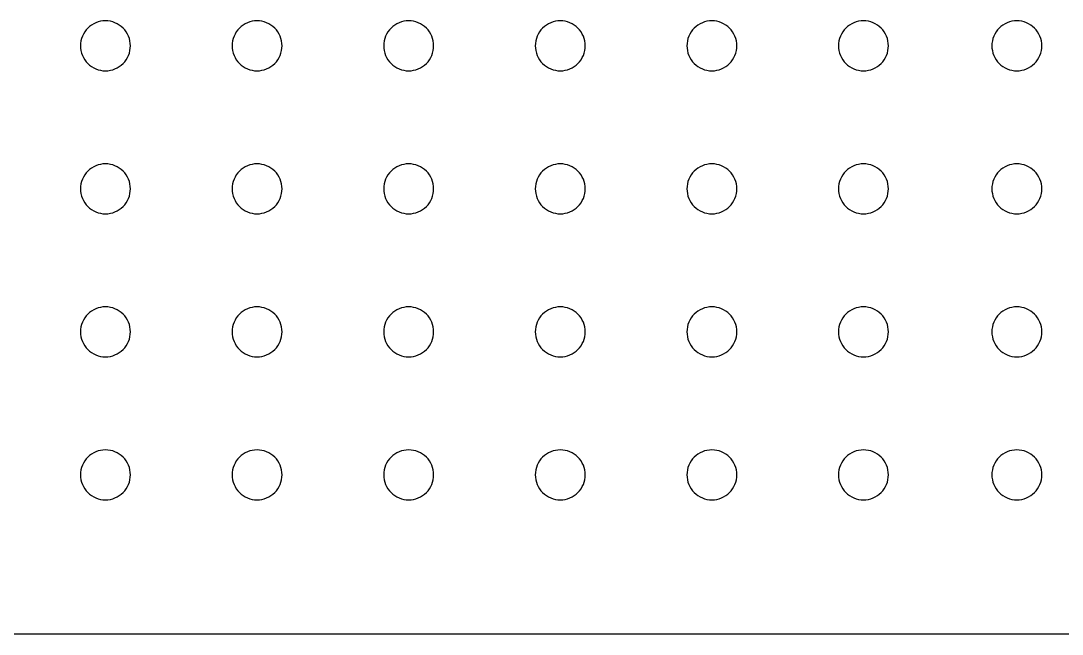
# Model space of a CAD drawing. Header units: millimetres. Extents: x -159872 to 386485, y -250577 to 158966.
# Drawn here: x 158879.3 to 159005.1, y 10162.8 to 10237 of the extents above; entities that cross this region are included whole.
import ezdxf

# ---------------------------------------------------------------- set-up
doc = ezdxf.new("R2010")
doc.units = ezdxf.units.MM
doc.layers.get('0').update_dxf_attribs({"lineweight": 25})
doc.layers.add('LDS-equipment-kitchen equipment', color=3, linetype='Continuous', lineweight=13)

# ---------------------------------------------------------------- blocks, each defined once
blk = doc.blocks.new('A$C41f9af21')
at = {"lineweight": 25}
for points in [[(258.39, 611.71, 0), (258.4, 611.41, 0), (258.45, 611.12, 0), (258.52, 610.83, 0), (258.62, 610.55, 0), (258.75, 610.28, 0), (258.9, 610.03, 0), (259.08, 609.79, 0), (259.27, 609.57, 0), (259.49, 609.37, 0), (259.73, 609.2, 0), (259.99, 609.04, 0), (260.25, 608.92, 0), (260.53, 608.82, 0), (260.82, 608.75, 0), (261.11, 608.7, 0), (261.41, 608.69, 0), (261.7, 608.7, 0), (262, 608.75, 0), (262.28, 608.82, 0), (262.56, 608.92, 0), (262.83, 609.04, 0), (263.08, 609.2, 0), (263.32, 609.37, 0), (263.54, 609.57, 0), (263.74, 609.79, 0), (263.92, 610.03, 0), (264.07, 610.28, 0), (264.2, 610.55, 0), (264.3, 610.83, 0), (264.37, 611.12, 0), (264.41, 611.41, 0), (264.43, 611.71, 0), (264.41, 612, 0), (264.37, 612.29, 0), (264.3, 612.58, 0), (264.2, 612.86, 0), (264.07, 613.13, 0), (263.92, 613.38, 0), (263.74, 613.62, 0), (263.54, 613.84, 0), (263.32, 614.04, 0), (263.08, 614.22, 0), (262.83, 614.37, 0), (262.56, 614.49, 0), (262.28, 614.59, 0), (262, 614.67, 0), (261.7, 614.71, 0), (261.41, 614.72, 0), (261.11, 614.71, 0), (260.82, 614.67, 0), (260.53, 614.59, 0), (260.25, 614.49, 0), (259.99, 614.37, 0), (259.73, 614.22, 0), (259.49, 614.04, 0), (259.27, 613.84, 0), (259.08, 613.62, 0), (258.9, 613.38, 0), (258.75, 613.13, 0), (258.62, 612.86, 0), (258.52, 612.58, 0), (258.45, 612.29, 0), (258.4, 612, 0), (258.39, 611.71, 0)], [(276.71, 611.71, 0), (276.72, 611.41, 0), (276.77, 611.12, 0), (276.84, 610.83, 0), (276.94, 610.55, 0), (277.06, 610.28, 0), (277.22, 610.03, 0), (277.39, 609.79, 0), (277.59, 609.57, 0), (277.81, 609.37, 0), (278.05, 609.2, 0), (278.3, 609.04, 0), (278.57, 608.92, 0), (278.85, 608.82, 0), (279.14, 608.75, 0), (279.43, 608.7, 0), (279.73, 608.69, 0), (280.02, 608.7, 0), (280.31, 608.75, 0), (280.6, 608.82, 0), (280.88, 608.92, 0), (281.15, 609.04, 0), (281.4, 609.2, 0), (281.64, 609.37, 0), (281.86, 609.57, 0), (282.06, 609.79, 0), (282.24, 610.03, 0), (282.39, 610.28, 0), (282.51, 610.55, 0), (282.61, 610.83, 0), (282.69, 611.12, 0), (282.73, 611.41, 0), (282.74, 611.71, 0), (282.73, 612, 0), (282.69, 612.29, 0), (282.61, 612.58, 0), (282.51, 612.86, 0), (282.39, 613.13, 0), (282.24, 613.38, 0), (282.06, 613.62, 0), (281.86, 613.84, 0), (281.64, 614.04, 0), (281.4, 614.22, 0), (281.15, 614.37, 0), (280.88, 614.49, 0), (280.6, 614.59, 0), (280.31, 614.67, 0), (280.02, 614.71, 0), (279.73, 614.72, 0), (279.43, 614.71, 0), (279.14, 614.67, 0), (278.85, 614.59, 0), (278.57, 614.49, 0), (278.3, 614.37, 0), (278.05, 614.22, 0), (277.81, 614.04, 0), (277.59, 613.84, 0), (277.39, 613.62, 0), (277.22, 613.38, 0), (277.06, 613.13, 0), (276.94, 612.86, 0), (276.84, 612.58, 0), (276.77, 612.29, 0), (276.72, 612, 0), (276.71, 611.71, 0)], [(295.03, 611.71, 0), (295.04, 611.41, 0), (295.08, 611.12, 0), (295.16, 610.83, 0), (295.26, 610.55, 0), (295.38, 610.28, 0), (295.54, 610.03, 0), (295.71, 609.79, 0), (295.91, 609.57, 0), (296.13, 609.37, 0), (296.37, 609.2, 0), (296.62, 609.04, 0), (296.89, 608.92, 0), (297.17, 608.82, 0), (297.46, 608.75, 0), (297.75, 608.7, 0), (298.04, 608.69, 0), (298.34, 608.7, 0), (298.63, 608.75, 0), (298.92, 608.82, 0), (299.2, 608.92, 0), (299.47, 609.04, 0), (299.72, 609.2, 0), (299.96, 609.37, 0), (300.18, 609.57, 0), (300.38, 609.79, 0), (300.55, 610.03, 0), (300.71, 610.28, 0), (300.83, 610.55, 0), (300.93, 610.83, 0), (301, 611.12, 0), (301.05, 611.41, 0), (301.06, 611.71, 0), (301.05, 612, 0), (301, 612.29, 0), (300.93, 612.58, 0), (300.83, 612.86, 0), (300.71, 613.13, 0), (300.55, 613.38, 0), (300.38, 613.62, 0), (300.18, 613.84, 0), (299.96, 614.04, 0), (299.72, 614.22, 0), (299.47, 614.37, 0), (299.2, 614.49, 0), (298.92, 614.59, 0), (298.63, 614.67, 0), (298.34, 614.71, 0), (298.04, 614.72, 0), (297.75, 614.71, 0), (297.46, 614.67, 0), (297.17, 614.59, 0), (296.89, 614.49, 0), (296.62, 614.37, 0), (296.37, 614.22, 0), (296.13, 614.04, 0), (295.91, 613.84, 0), (295.71, 613.62, 0), (295.54, 613.38, 0), (295.38, 613.13, 0), (295.26, 612.86, 0), (295.16, 612.58, 0), (295.08, 612.29, 0), (295.04, 612, 0), (295.03, 611.71, 0)], [(313.34, 611.71, 0), (313.36, 611.41, 0), (313.4, 611.12, 0), (313.47, 610.83, 0), (313.57, 610.55, 0), (313.7, 610.28, 0), (313.85, 610.03, 0), (314.03, 609.79, 0), (314.23, 609.57, 0), (314.45, 609.37, 0), (314.69, 609.2, 0), (314.94, 609.04, 0), (315.21, 608.92, 0), (315.49, 608.82, 0), (315.77, 608.75, 0), (316.07, 608.7, 0), (316.36, 608.69, 0), (316.66, 608.7, 0), (316.95, 608.75, 0), (317.24, 608.82, 0), (317.52, 608.92, 0), (317.78, 609.04, 0), (318.04, 609.2, 0), (318.28, 609.37, 0), (318.5, 609.57, 0), (318.7, 609.79, 0), (318.87, 610.03, 0), (319.02, 610.28, 0), (319.15, 610.55, 0), (319.25, 610.83, 0), (319.32, 611.12, 0), (319.37, 611.41, 0), (319.38, 611.71, 0), (319.37, 612, 0), (319.32, 612.29, 0), (319.25, 612.58, 0), (319.15, 612.86, 0), (319.02, 613.13, 0), (318.87, 613.38, 0), (318.7, 613.62, 0), (318.5, 613.84, 0), (318.28, 614.04, 0), (318.04, 614.22, 0), (317.78, 614.37, 0), (317.52, 614.49, 0), (317.24, 614.59, 0), (316.95, 614.67, 0), (316.66, 614.71, 0), (316.36, 614.72, 0), (316.07, 614.71, 0), (315.77, 614.67, 0), (315.49, 614.59, 0), (315.21, 614.49, 0), (314.94, 614.37, 0), (314.69, 614.22, 0), (314.45, 614.04, 0), (314.23, 613.84, 0), (314.03, 613.62, 0), (313.85, 613.38, 0), (313.7, 613.13, 0), (313.57, 612.86, 0), (313.47, 612.58, 0), (313.4, 612.29, 0), (313.36, 612, 0), (313.34, 611.71, 0)], [(331.66, 611.71, 0), (331.68, 611.41, 0), (331.72, 611.12, 0), (331.79, 610.83, 0), (331.89, 610.55, 0), (332.02, 610.28, 0), (332.17, 610.03, 0), (332.35, 609.79, 0), (332.55, 609.57, 0), (332.77, 609.37, 0), (333, 609.2, 0), (333.26, 609.04, 0), (333.53, 608.92, 0), (333.8, 608.82, 0), (334.09, 608.75, 0), (334.38, 608.7, 0), (334.68, 608.69, 0), (334.98, 608.7, 0), (335.27, 608.75, 0), (335.56, 608.82, 0), (335.84, 608.92, 0), (336.1, 609.04, 0), (336.36, 609.2, 0), (336.6, 609.37, 0), (336.81, 609.57, 0), (337.01, 609.79, 0), (337.19, 610.03, 0), (337.34, 610.28, 0), (337.47, 610.55, 0), (337.57, 610.83, 0), (337.64, 611.12, 0), (337.68, 611.41, 0), (337.7, 611.71, 0), (337.68, 612, 0), (337.64, 612.29, 0), (337.57, 612.58, 0), (337.47, 612.86, 0), (337.34, 613.13, 0), (337.19, 613.38, 0), (337.01, 613.62, 0), (336.81, 613.84, 0), (336.6, 614.04, 0), (336.36, 614.22, 0), (336.1, 614.37, 0), (335.84, 614.49, 0), (335.56, 614.59, 0), (335.27, 614.67, 0), (334.98, 614.71, 0), (334.68, 614.72, 0), (334.38, 614.71, 0), (334.09, 614.67, 0), (333.8, 614.59, 0), (333.53, 614.49, 0), (333.26, 614.37, 0), (333, 614.22, 0), (332.77, 614.04, 0), (332.55, 613.84, 0), (332.35, 613.62, 0), (332.17, 613.38, 0), (332.02, 613.13, 0), (331.89, 612.86, 0), (331.79, 612.58, 0), (331.72, 612.29, 0), (331.68, 612, 0), (331.66, 611.71, 0)], [(349.98, 611.71, 0), (350, 611.41, 0), (350.04, 611.12, 0), (350.11, 610.83, 0), (350.21, 610.55, 0), (350.34, 610.28, 0), (350.49, 610.03, 0), (350.67, 609.79, 0), (350.87, 609.57, 0), (351.08, 609.37, 0), (351.32, 609.2, 0), (351.58, 609.04, 0), (351.84, 608.92, 0), (352.12, 608.82, 0), (352.41, 608.75, 0), (352.7, 608.7, 0), (353, 608.69, 0), (353.29, 608.7, 0), (353.59, 608.75, 0), (353.87, 608.82, 0), (354.15, 608.92, 0), (354.42, 609.04, 0), (354.68, 609.2, 0), (354.91, 609.37, 0), (355.13, 609.57, 0), (355.33, 609.79, 0), (355.51, 610.03, 0), (355.66, 610.28, 0), (355.79, 610.55, 0), (355.89, 610.83, 0), (355.96, 611.12, 0), (356, 611.41, 0), (356.02, 611.71, 0), (356, 612, 0), (355.96, 612.29, 0), (355.89, 612.58, 0), (355.79, 612.86, 0), (355.66, 613.13, 0), (355.51, 613.38, 0), (355.33, 613.62, 0), (355.13, 613.84, 0), (354.91, 614.04, 0), (354.68, 614.22, 0), (354.42, 614.37, 0), (354.15, 614.49, 0), (353.87, 614.59, 0), (353.59, 614.67, 0), (353.29, 614.71, 0), (353, 614.72, 0), (352.7, 614.71, 0), (352.41, 614.67, 0), (352.12, 614.59, 0), (351.84, 614.49, 0), (351.58, 614.37, 0), (351.32, 614.22, 0), (351.08, 614.04, 0), (350.87, 613.84, 0), (350.67, 613.62, 0), (350.49, 613.38, 0), (350.34, 613.13, 0), (350.21, 612.86, 0), (350.11, 612.58, 0), (350.04, 612.29, 0), (350, 612, 0), (349.98, 611.71, 0)], [(368.51, 611.71, 0), (368.52, 611.41, 0), (368.57, 611.12, 0), (368.64, 610.83, 0), (368.74, 610.55, 0), (368.87, 610.28, 0), (369.02, 610.03, 0), (369.19, 609.79, 0), (369.39, 609.57, 0), (369.61, 609.37, 0), (369.85, 609.2, 0), (370.1, 609.04, 0), (370.37, 608.92, 0), (370.65, 608.82, 0), (370.94, 608.75, 0), (371.23, 608.7, 0), (371.53, 608.69, 0), (371.82, 608.7, 0), (372.12, 608.75, 0), (372.4, 608.82, 0), (372.68, 608.92, 0), (372.95, 609.04, 0), (373.2, 609.2, 0), (373.44, 609.37, 0), (373.66, 609.57, 0), (373.86, 609.79, 0), (374.04, 610.03, 0), (374.19, 610.28, 0), (374.31, 610.55, 0), (374.41, 610.83, 0), (374.49, 611.12, 0), (374.53, 611.41, 0), (374.54, 611.71, 0), (374.53, 612, 0), (374.49, 612.29, 0), (374.41, 612.58, 0), (374.31, 612.86, 0), (374.19, 613.13, 0), (374.04, 613.38, 0), (373.86, 613.62, 0), (373.66, 613.84, 0), (373.44, 614.04, 0), (373.2, 614.22, 0), (372.95, 614.37, 0), (372.68, 614.49, 0), (372.4, 614.59, 0), (372.12, 614.67, 0), (371.82, 614.71, 0), (371.53, 614.72, 0), (371.23, 614.71, 0), (370.94, 614.67, 0), (370.65, 614.59, 0), (370.37, 614.49, 0), (370.1, 614.37, 0), (369.85, 614.22, 0), (369.61, 614.04, 0), (369.39, 613.84, 0), (369.19, 613.62, 0), (369.02, 613.38, 0), (368.87, 613.13, 0), (368.74, 612.86, 0), (368.64, 612.58, 0), (368.57, 612.29, 0), (368.52, 612, 0), (368.51, 611.71, 0)], [(258.39, 594.42, 0), (258.4, 594.13, 0), (258.45, 593.84, 0), (258.52, 593.55, 0), (258.62, 593.27, 0), (258.75, 593, 0), (258.9, 592.75, 0), (259.08, 592.51, 0), (259.27, 592.29, 0), (259.49, 592.09, 0), (259.73, 591.92, 0), (259.99, 591.76, 0), (260.25, 591.64, 0), (260.53, 591.54, 0), (260.82, 591.47, 0), (261.11, 591.42, 0), (261.41, 591.41, 0), (261.7, 591.42, 0), (262, 591.47, 0), (262.28, 591.54, 0), (262.56, 591.64, 0), (262.83, 591.76, 0), (263.08, 591.92, 0), (263.32, 592.09, 0), (263.54, 592.29, 0), (263.74, 592.51, 0), (263.92, 592.75, 0), (264.07, 593, 0), (264.2, 593.27, 0), (264.3, 593.55, 0), (264.37, 593.84, 0), (264.41, 594.13, 0), (264.43, 594.42, 0), (264.41, 594.72, 0), (264.37, 595.01, 0), (264.3, 595.3, 0), (264.2, 595.58, 0), (264.07, 595.85, 0), (263.92, 596.1, 0), (263.74, 596.34, 0), (263.54, 596.56, 0), (263.32, 596.76, 0), (263.08, 596.93, 0), (262.83, 597.09, 0), (262.56, 597.21, 0), (262.28, 597.31, 0), (262, 597.38, 0), (261.7, 597.43, 0), (261.41, 597.44, 0), (261.11, 597.43, 0), (260.82, 597.38, 0), (260.53, 597.31, 0), (260.25, 597.21, 0), (259.99, 597.09, 0), (259.73, 596.93, 0), (259.49, 596.76, 0), (259.27, 596.56, 0), (259.08, 596.34, 0), (258.9, 596.1, 0), (258.75, 595.85, 0), (258.62, 595.58, 0), (258.52, 595.3, 0), (258.45, 595.01, 0), (258.4, 594.72, 0), (258.39, 594.42, 0)], [(276.71, 594.42, 0), (276.72, 594.13, 0), (276.77, 593.84, 0), (276.84, 593.55, 0), (276.94, 593.27, 0), (277.06, 593, 0), (277.22, 592.75, 0), (277.39, 592.51, 0), (277.59, 592.29, 0), (277.81, 592.09, 0), (278.05, 591.92, 0), (278.3, 591.76, 0), (278.57, 591.64, 0), (278.85, 591.54, 0), (279.14, 591.47, 0), (279.43, 591.42, 0), (279.73, 591.41, 0), (280.02, 591.42, 0), (280.31, 591.47, 0), (280.6, 591.54, 0), (280.88, 591.64, 0), (281.15, 591.76, 0), (281.4, 591.92, 0), (281.64, 592.09, 0), (281.86, 592.29, 0), (282.06, 592.51, 0), (282.24, 592.75, 0), (282.39, 593, 0), (282.51, 593.27, 0), (282.61, 593.55, 0), (282.69, 593.84, 0), (282.73, 594.13, 0), (282.74, 594.42, 0), (282.73, 594.72, 0), (282.69, 595.01, 0), (282.61, 595.3, 0), (282.51, 595.58, 0), (282.39, 595.85, 0), (282.24, 596.1, 0), (282.06, 596.34, 0), (281.86, 596.56, 0), (281.64, 596.76, 0), (281.4, 596.93, 0), (281.15, 597.09, 0), (280.88, 597.21, 0), (280.6, 597.31, 0), (280.31, 597.38, 0), (280.02, 597.43, 0), (279.73, 597.44, 0), (279.43, 597.43, 0), (279.14, 597.38, 0), (278.85, 597.31, 0), (278.57, 597.21, 0), (278.3, 597.09, 0), (278.05, 596.93, 0), (277.81, 596.76, 0), (277.59, 596.56, 0), (277.39, 596.34, 0), (277.22, 596.1, 0), (277.06, 595.85, 0), (276.94, 595.58, 0), (276.84, 595.3, 0), (276.77, 595.01, 0), (276.72, 594.72, 0), (276.71, 594.42, 0)], [(295.03, 594.42, 0), (295.04, 594.13, 0), (295.08, 593.84, 0), (295.16, 593.55, 0), (295.26, 593.27, 0), (295.38, 593, 0), (295.54, 592.75, 0), (295.71, 592.51, 0), (295.91, 592.29, 0), (296.13, 592.09, 0), (296.37, 591.92, 0), (296.62, 591.76, 0), (296.89, 591.64, 0), (297.17, 591.54, 0), (297.46, 591.47, 0), (297.75, 591.42, 0), (298.04, 591.41, 0), (298.34, 591.42, 0), (298.63, 591.47, 0), (298.92, 591.54, 0), (299.2, 591.64, 0), (299.47, 591.76, 0), (299.72, 591.92, 0), (299.96, 592.09, 0), (300.18, 592.29, 0), (300.38, 592.51, 0), (300.55, 592.75, 0), (300.71, 593, 0), (300.83, 593.27, 0), (300.93, 593.55, 0), (301, 593.84, 0), (301.05, 594.13, 0), (301.06, 594.42, 0), (301.05, 594.72, 0), (301, 595.01, 0), (300.93, 595.3, 0), (300.83, 595.58, 0), (300.71, 595.85, 0), (300.55, 596.1, 0), (300.38, 596.34, 0), (300.18, 596.56, 0), (299.96, 596.76, 0), (299.72, 596.93, 0), (299.47, 597.09, 0), (299.2, 597.21, 0), (298.92, 597.31, 0), (298.63, 597.38, 0), (298.34, 597.43, 0), (298.04, 597.44, 0), (297.75, 597.43, 0), (297.46, 597.38, 0), (297.17, 597.31, 0), (296.89, 597.21, 0), (296.62, 597.09, 0), (296.37, 596.93, 0), (296.13, 596.76, 0), (295.91, 596.56, 0), (295.71, 596.34, 0), (295.54, 596.1, 0), (295.38, 595.85, 0), (295.26, 595.58, 0), (295.16, 595.3, 0), (295.08, 595.01, 0), (295.04, 594.72, 0), (295.03, 594.42, 0)], [(313.34, 594.42, 0), (313.36, 594.13, 0), (313.4, 593.84, 0), (313.47, 593.55, 0), (313.57, 593.27, 0), (313.7, 593, 0), (313.85, 592.75, 0), (314.03, 592.51, 0), (314.23, 592.29, 0), (314.45, 592.09, 0), (314.69, 591.92, 0), (314.94, 591.76, 0), (315.21, 591.64, 0), (315.49, 591.54, 0), (315.77, 591.47, 0), (316.07, 591.42, 0), (316.36, 591.41, 0), (316.66, 591.42, 0), (316.95, 591.47, 0), (317.24, 591.54, 0), (317.52, 591.64, 0), (317.78, 591.76, 0), (318.04, 591.92, 0), (318.28, 592.09, 0), (318.5, 592.29, 0), (318.7, 592.51, 0), (318.87, 592.75, 0), (319.02, 593, 0), (319.15, 593.27, 0), (319.25, 593.55, 0), (319.32, 593.84, 0), (319.37, 594.13, 0), (319.38, 594.42, 0), (319.37, 594.72, 0), (319.32, 595.01, 0), (319.25, 595.3, 0), (319.15, 595.58, 0), (319.02, 595.85, 0), (318.87, 596.1, 0), (318.7, 596.34, 0), (318.5, 596.56, 0), (318.28, 596.76, 0), (318.04, 596.93, 0), (317.78, 597.09, 0), (317.52, 597.21, 0), (317.24, 597.31, 0), (316.95, 597.38, 0), (316.66, 597.43, 0), (316.36, 597.44, 0), (316.07, 597.43, 0), (315.77, 597.38, 0), (315.49, 597.31, 0), (315.21, 597.21, 0), (314.94, 597.09, 0), (314.69, 596.93, 0), (314.45, 596.76, 0), (314.23, 596.56, 0), (314.03, 596.34, 0), (313.85, 596.1, 0), (313.7, 595.85, 0), (313.57, 595.58, 0), (313.47, 595.3, 0), (313.4, 595.01, 0), (313.36, 594.72, 0), (313.34, 594.42, 0)], [(331.66, 594.42, 0), (331.68, 594.13, 0), (331.72, 593.84, 0), (331.79, 593.55, 0), (331.89, 593.27, 0), (332.02, 593, 0), (332.17, 592.75, 0), (332.35, 592.51, 0), (332.55, 592.29, 0), (332.77, 592.09, 0), (333, 591.92, 0), (333.26, 591.76, 0), (333.53, 591.64, 0), (333.8, 591.54, 0), (334.09, 591.47, 0), (334.38, 591.42, 0), (334.68, 591.41, 0), (334.98, 591.42, 0), (335.27, 591.47, 0), (335.56, 591.54, 0), (335.84, 591.64, 0), (336.1, 591.76, 0), (336.36, 591.92, 0), (336.6, 592.09, 0), (336.81, 592.29, 0), (337.01, 592.51, 0), (337.19, 592.75, 0), (337.34, 593, 0), (337.47, 593.27, 0), (337.57, 593.55, 0), (337.64, 593.84, 0), (337.68, 594.13, 0), (337.7, 594.42, 0), (337.68, 594.72, 0), (337.64, 595.01, 0), (337.57, 595.3, 0), (337.47, 595.58, 0), (337.34, 595.85, 0), (337.19, 596.1, 0), (337.01, 596.34, 0), (336.81, 596.56, 0), (336.6, 596.76, 0), (336.36, 596.93, 0), (336.1, 597.09, 0), (335.84, 597.21, 0), (335.56, 597.31, 0), (335.27, 597.38, 0), (334.98, 597.43, 0), (334.68, 597.44, 0), (334.38, 597.43, 0), (334.09, 597.38, 0), (333.8, 597.31, 0), (333.53, 597.21, 0), (333.26, 597.09, 0), (333, 596.93, 0), (332.77, 596.76, 0), (332.55, 596.56, 0), (332.35, 596.34, 0), (332.17, 596.1, 0), (332.02, 595.85, 0), (331.89, 595.58, 0), (331.79, 595.3, 0), (331.72, 595.01, 0), (331.68, 594.72, 0), (331.66, 594.42, 0)], [(349.98, 594.42, 0), (350, 594.13, 0), (350.04, 593.84, 0), (350.11, 593.55, 0), (350.21, 593.27, 0), (350.34, 593, 0), (350.49, 592.75, 0), (350.67, 592.51, 0), (350.87, 592.29, 0), (351.08, 592.09, 0), (351.32, 591.92, 0), (351.58, 591.76, 0), (351.84, 591.64, 0), (352.12, 591.54, 0), (352.41, 591.47, 0), (352.7, 591.42, 0), (353, 591.41, 0), (353.29, 591.42, 0), (353.59, 591.47, 0), (353.87, 591.54, 0), (354.15, 591.64, 0), (354.42, 591.76, 0), (354.68, 591.92, 0), (354.91, 592.09, 0), (355.13, 592.29, 0), (355.33, 592.51, 0), (355.51, 592.75, 0), (355.66, 593, 0), (355.79, 593.27, 0), (355.89, 593.55, 0), (355.96, 593.84, 0), (356, 594.13, 0), (356.02, 594.42, 0), (356, 594.72, 0), (355.96, 595.01, 0), (355.89, 595.3, 0), (355.79, 595.58, 0), (355.66, 595.85, 0), (355.51, 596.1, 0), (355.33, 596.34, 0), (355.13, 596.56, 0), (354.91, 596.76, 0), (354.68, 596.93, 0), (354.42, 597.09, 0), (354.15, 597.21, 0), (353.87, 597.31, 0), (353.59, 597.38, 0), (353.29, 597.43, 0), (353, 597.44, 0), (352.7, 597.43, 0), (352.41, 597.38, 0), (352.12, 597.31, 0), (351.84, 597.21, 0), (351.58, 597.09, 0), (351.32, 596.93, 0), (351.08, 596.76, 0), (350.87, 596.56, 0), (350.67, 596.34, 0), (350.49, 596.1, 0), (350.34, 595.85, 0), (350.21, 595.58, 0), (350.11, 595.3, 0), (350.04, 595.01, 0), (350, 594.72, 0), (349.98, 594.42, 0)], [(368.51, 594.42, 0), (368.52, 594.13, 0), (368.57, 593.84, 0), (368.64, 593.55, 0), (368.74, 593.27, 0), (368.87, 593, 0), (369.02, 592.75, 0), (369.19, 592.51, 0), (369.39, 592.29, 0), (369.61, 592.09, 0), (369.85, 591.92, 0), (370.1, 591.76, 0), (370.37, 591.64, 0), (370.65, 591.54, 0), (370.94, 591.47, 0), (371.23, 591.42, 0), (371.53, 591.41, 0), (371.82, 591.42, 0), (372.12, 591.47, 0), (372.4, 591.54, 0), (372.68, 591.64, 0), (372.95, 591.76, 0), (373.2, 591.92, 0), (373.44, 592.09, 0), (373.66, 592.29, 0), (373.86, 592.51, 0), (374.04, 592.75, 0), (374.19, 593, 0), (374.31, 593.27, 0), (374.41, 593.55, 0), (374.49, 593.84, 0), (374.53, 594.13, 0), (374.54, 594.42, 0), (374.53, 594.72, 0), (374.49, 595.01, 0), (374.41, 595.3, 0), (374.31, 595.58, 0), (374.19, 595.85, 0), (374.04, 596.1, 0), (373.86, 596.34, 0), (373.66, 596.56, 0), (373.44, 596.76, 0), (373.2, 596.93, 0), (372.95, 597.09, 0), (372.68, 597.21, 0), (372.4, 597.31, 0), (372.12, 597.38, 0), (371.82, 597.43, 0), (371.53, 597.44, 0), (371.23, 597.43, 0), (370.94, 597.38, 0), (370.65, 597.31, 0), (370.37, 597.21, 0), (370.1, 597.09, 0), (369.85, 596.93, 0), (369.61, 596.76, 0), (369.39, 596.56, 0), (369.19, 596.34, 0), (369.02, 596.1, 0), (368.87, 595.85, 0), (368.74, 595.58, 0), (368.64, 595.3, 0), (368.57, 595.01, 0), (368.52, 594.72, 0), (368.51, 594.42, 0)], [(258.39, 577.14, 0), (258.4, 576.85, 0), (258.45, 576.55, 0), (258.52, 576.27, 0), (258.62, 575.99, 0), (258.75, 575.72, 0), (258.9, 575.47, 0), (259.08, 575.23, 0), (259.27, 575.01, 0), (259.49, 574.81, 0), (259.73, 574.63, 0), (259.99, 574.48, 0), (260.25, 574.36, 0), (260.53, 574.26, 0), (260.82, 574.18, 0), (261.11, 574.14, 0), (261.41, 574.13, 0), (261.7, 574.14, 0), (262, 574.18, 0), (262.28, 574.26, 0), (262.56, 574.36, 0), (262.83, 574.48, 0), (263.08, 574.63, 0), (263.32, 574.81, 0), (263.54, 575.01, 0), (263.74, 575.23, 0), (263.92, 575.47, 0), (264.07, 575.72, 0), (264.2, 575.99, 0), (264.3, 576.27, 0), (264.37, 576.55, 0), (264.41, 576.85, 0), (264.43, 577.14, 0), (264.41, 577.44, 0), (264.37, 577.73, 0), (264.3, 578.02, 0), (264.2, 578.3, 0), (264.07, 578.57, 0), (263.92, 578.82, 0), (263.74, 579.06, 0), (263.54, 579.28, 0), (263.32, 579.48, 0), (263.08, 579.65, 0), (262.83, 579.8, 0), (262.56, 579.93, 0), (262.28, 580.03, 0), (262, 580.1, 0), (261.7, 580.15, 0), (261.41, 580.16, 0), (261.11, 580.15, 0), (260.82, 580.1, 0), (260.53, 580.03, 0), (260.25, 579.93, 0), (259.99, 579.8, 0), (259.73, 579.65, 0), (259.49, 579.48, 0), (259.27, 579.28, 0), (259.08, 579.06, 0), (258.9, 578.82, 0), (258.75, 578.57, 0), (258.62, 578.3, 0), (258.52, 578.02, 0), (258.45, 577.73, 0), (258.4, 577.44, 0), (258.39, 577.14, 0)], [(276.71, 577.14, 0), (276.72, 576.85, 0), (276.77, 576.55, 0), (276.84, 576.27, 0), (276.94, 575.99, 0), (277.06, 575.72, 0), (277.22, 575.47, 0), (277.39, 575.23, 0), (277.59, 575.01, 0), (277.81, 574.81, 0), (278.05, 574.63, 0), (278.3, 574.48, 0), (278.57, 574.36, 0), (278.85, 574.26, 0), (279.14, 574.18, 0), (279.43, 574.14, 0), (279.73, 574.13, 0), (280.02, 574.14, 0), (280.31, 574.18, 0), (280.6, 574.26, 0), (280.88, 574.36, 0), (281.15, 574.48, 0), (281.4, 574.63, 0), (281.64, 574.81, 0), (281.86, 575.01, 0), (282.06, 575.23, 0), (282.24, 575.47, 0), (282.39, 575.72, 0), (282.51, 575.99, 0), (282.61, 576.27, 0), (282.69, 576.55, 0), (282.73, 576.85, 0), (282.74, 577.14, 0), (282.73, 577.44, 0), (282.69, 577.73, 0), (282.61, 578.02, 0), (282.51, 578.3, 0), (282.39, 578.57, 0), (282.24, 578.82, 0), (282.06, 579.06, 0), (281.86, 579.28, 0), (281.64, 579.48, 0), (281.4, 579.65, 0), (281.15, 579.8, 0), (280.88, 579.93, 0), (280.6, 580.03, 0), (280.31, 580.1, 0), (280.02, 580.15, 0), (279.73, 580.16, 0), (279.43, 580.15, 0), (279.14, 580.1, 0), (278.85, 580.03, 0), (278.57, 579.93, 0), (278.3, 579.8, 0), (278.05, 579.65, 0), (277.81, 579.48, 0), (277.59, 579.28, 0), (277.39, 579.06, 0), (277.22, 578.82, 0), (277.06, 578.57, 0), (276.94, 578.3, 0), (276.84, 578.02, 0), (276.77, 577.73, 0), (276.72, 577.44, 0), (276.71, 577.14, 0)], [(295.03, 577.14, 0), (295.04, 576.85, 0), (295.08, 576.55, 0), (295.16, 576.27, 0), (295.26, 575.99, 0), (295.38, 575.72, 0), (295.54, 575.47, 0), (295.71, 575.23, 0), (295.91, 575.01, 0), (296.13, 574.81, 0), (296.37, 574.63, 0), (296.62, 574.48, 0), (296.89, 574.36, 0), (297.17, 574.26, 0), (297.46, 574.18, 0), (297.75, 574.14, 0), (298.04, 574.13, 0), (298.34, 574.14, 0), (298.63, 574.18, 0), (298.92, 574.26, 0), (299.2, 574.36, 0), (299.47, 574.48, 0), (299.72, 574.63, 0), (299.96, 574.81, 0), (300.18, 575.01, 0), (300.38, 575.23, 0), (300.55, 575.47, 0), (300.71, 575.72, 0), (300.83, 575.99, 0), (300.93, 576.27, 0), (301, 576.55, 0), (301.05, 576.85, 0), (301.06, 577.14, 0), (301.05, 577.44, 0), (301, 577.73, 0), (300.93, 578.02, 0), (300.83, 578.3, 0), (300.71, 578.57, 0), (300.55, 578.82, 0), (300.38, 579.06, 0), (300.18, 579.28, 0), (299.96, 579.48, 0), (299.72, 579.65, 0), (299.47, 579.8, 0), (299.2, 579.93, 0), (298.92, 580.03, 0), (298.63, 580.1, 0), (298.34, 580.15, 0), (298.04, 580.16, 0), (297.75, 580.15, 0), (297.46, 580.1, 0), (297.17, 580.03, 0), (296.89, 579.93, 0), (296.62, 579.8, 0), (296.37, 579.65, 0), (296.13, 579.48, 0), (295.91, 579.28, 0), (295.71, 579.06, 0), (295.54, 578.82, 0), (295.38, 578.57, 0), (295.26, 578.3, 0), (295.16, 578.02, 0), (295.08, 577.73, 0), (295.04, 577.44, 0), (295.03, 577.14, 0)], [(313.34, 577.14, 0), (313.36, 576.85, 0), (313.4, 576.55, 0), (313.47, 576.27, 0), (313.57, 575.99, 0), (313.7, 575.72, 0), (313.85, 575.47, 0), (314.03, 575.23, 0), (314.23, 575.01, 0), (314.45, 574.81, 0), (314.69, 574.63, 0), (314.94, 574.48, 0), (315.21, 574.36, 0), (315.49, 574.26, 0), (315.77, 574.18, 0), (316.07, 574.14, 0), (316.36, 574.13, 0), (316.66, 574.14, 0), (316.95, 574.18, 0), (317.24, 574.26, 0), (317.52, 574.36, 0), (317.78, 574.48, 0), (318.04, 574.63, 0), (318.28, 574.81, 0), (318.5, 575.01, 0), (318.7, 575.23, 0), (318.87, 575.47, 0), (319.02, 575.72, 0), (319.15, 575.99, 0), (319.25, 576.27, 0), (319.32, 576.55, 0), (319.37, 576.85, 0), (319.38, 577.14, 0), (319.37, 577.44, 0), (319.32, 577.73, 0), (319.25, 578.02, 0), (319.15, 578.3, 0), (319.02, 578.57, 0), (318.87, 578.82, 0), (318.7, 579.06, 0), (318.5, 579.28, 0), (318.28, 579.48, 0), (318.04, 579.65, 0), (317.78, 579.8, 0), (317.52, 579.93, 0), (317.24, 580.03, 0), (316.95, 580.1, 0), (316.66, 580.15, 0), (316.36, 580.16, 0), (316.07, 580.15, 0), (315.77, 580.1, 0), (315.49, 580.03, 0), (315.21, 579.93, 0), (314.94, 579.8, 0), (314.69, 579.65, 0), (314.45, 579.48, 0), (314.23, 579.28, 0), (314.03, 579.06, 0), (313.85, 578.82, 0), (313.7, 578.57, 0), (313.57, 578.3, 0), (313.47, 578.02, 0), (313.4, 577.73, 0), (313.36, 577.44, 0), (313.34, 577.14, 0)], [(331.66, 577.14, 0), (331.68, 576.85, 0), (331.72, 576.55, 0), (331.79, 576.27, 0), (331.89, 575.99, 0), (332.02, 575.72, 0), (332.17, 575.47, 0), (332.35, 575.23, 0), (332.55, 575.01, 0), (332.77, 574.81, 0), (333, 574.63, 0), (333.26, 574.48, 0), (333.53, 574.36, 0), (333.8, 574.26, 0), (334.09, 574.18, 0), (334.38, 574.14, 0), (334.68, 574.13, 0), (334.98, 574.14, 0), (335.27, 574.18, 0), (335.56, 574.26, 0), (335.84, 574.36, 0), (336.1, 574.48, 0), (336.36, 574.63, 0), (336.6, 574.81, 0), (336.81, 575.01, 0), (337.01, 575.23, 0), (337.19, 575.47, 0), (337.34, 575.72, 0), (337.47, 575.99, 0), (337.57, 576.27, 0), (337.64, 576.55, 0), (337.68, 576.85, 0), (337.7, 577.14, 0), (337.68, 577.44, 0), (337.64, 577.73, 0), (337.57, 578.02, 0), (337.47, 578.3, 0), (337.34, 578.57, 0), (337.19, 578.82, 0), (337.01, 579.06, 0), (336.81, 579.28, 0), (336.6, 579.48, 0), (336.36, 579.65, 0), (336.1, 579.8, 0), (335.84, 579.93, 0), (335.56, 580.03, 0), (335.27, 580.1, 0), (334.98, 580.15, 0), (334.68, 580.16, 0), (334.38, 580.15, 0), (334.09, 580.1, 0), (333.8, 580.03, 0), (333.53, 579.93, 0), (333.26, 579.8, 0), (333, 579.65, 0), (332.77, 579.48, 0), (332.55, 579.28, 0), (332.35, 579.06, 0), (332.17, 578.82, 0), (332.02, 578.57, 0), (331.89, 578.3, 0), (331.79, 578.02, 0), (331.72, 577.73, 0), (331.68, 577.44, 0), (331.66, 577.14, 0)], [(349.98, 577.14, 0), (350, 576.85, 0), (350.04, 576.55, 0), (350.11, 576.27, 0), (350.21, 575.99, 0), (350.34, 575.72, 0), (350.49, 575.47, 0), (350.67, 575.23, 0), (350.87, 575.01, 0), (351.08, 574.81, 0), (351.32, 574.63, 0), (351.58, 574.48, 0), (351.84, 574.36, 0), (352.12, 574.26, 0), (352.41, 574.18, 0), (352.7, 574.14, 0), (353, 574.13, 0), (353.29, 574.14, 0), (353.59, 574.18, 0), (353.87, 574.26, 0), (354.15, 574.36, 0), (354.42, 574.48, 0), (354.68, 574.63, 0), (354.91, 574.81, 0), (355.13, 575.01, 0), (355.33, 575.23, 0), (355.51, 575.47, 0), (355.66, 575.72, 0), (355.79, 575.99, 0), (355.89, 576.27, 0), (355.96, 576.55, 0), (356, 576.85, 0), (356.02, 577.14, 0), (356, 577.44, 0), (355.96, 577.73, 0), (355.89, 578.02, 0), (355.79, 578.3, 0), (355.66, 578.57, 0), (355.51, 578.82, 0), (355.33, 579.06, 0), (355.13, 579.28, 0), (354.91, 579.48, 0), (354.68, 579.65, 0), (354.42, 579.8, 0), (354.15, 579.93, 0), (353.87, 580.03, 0), (353.59, 580.1, 0), (353.29, 580.15, 0), (353, 580.16, 0), (352.7, 580.15, 0), (352.41, 580.1, 0), (352.12, 580.03, 0), (351.84, 579.93, 0), (351.58, 579.8, 0), (351.32, 579.65, 0), (351.08, 579.48, 0), (350.87, 579.28, 0), (350.67, 579.06, 0), (350.49, 578.82, 0), (350.34, 578.57, 0), (350.21, 578.3, 0), (350.11, 578.02, 0), (350.04, 577.73, 0), (350, 577.44, 0), (349.98, 577.14, 0)], [(368.51, 577.14, 0), (368.52, 576.85, 0), (368.57, 576.55, 0), (368.64, 576.27, 0), (368.74, 575.99, 0), (368.87, 575.72, 0), (369.02, 575.47, 0), (369.19, 575.23, 0), (369.39, 575.01, 0), (369.61, 574.81, 0), (369.85, 574.63, 0), (370.1, 574.48, 0), (370.37, 574.36, 0), (370.65, 574.26, 0), (370.94, 574.18, 0), (371.23, 574.14, 0), (371.53, 574.13, 0), (371.82, 574.14, 0), (372.12, 574.18, 0), (372.4, 574.26, 0), (372.68, 574.36, 0), (372.95, 574.48, 0), (373.2, 574.63, 0), (373.44, 574.81, 0), (373.66, 575.01, 0), (373.86, 575.23, 0), (374.04, 575.47, 0), (374.19, 575.72, 0), (374.31, 575.99, 0), (374.41, 576.27, 0), (374.49, 576.55, 0), (374.53, 576.85, 0), (374.54, 577.14, 0), (374.53, 577.44, 0), (374.49, 577.73, 0), (374.41, 578.02, 0), (374.31, 578.3, 0), (374.19, 578.57, 0), (374.04, 578.82, 0), (373.86, 579.06, 0), (373.66, 579.28, 0), (373.44, 579.48, 0), (373.2, 579.65, 0), (372.95, 579.8, 0), (372.68, 579.93, 0), (372.4, 580.03, 0), (372.12, 580.1, 0), (371.82, 580.15, 0), (371.53, 580.16, 0), (371.23, 580.15, 0), (370.94, 580.1, 0), (370.65, 580.03, 0), (370.37, 579.93, 0), (370.1, 579.8, 0), (369.85, 579.65, 0), (369.61, 579.48, 0), (369.39, 579.28, 0), (369.19, 579.06, 0), (369.02, 578.82, 0), (368.87, 578.57, 0), (368.74, 578.3, 0), (368.64, 578.02, 0), (368.57, 577.73, 0), (368.52, 577.44, 0), (368.51, 577.14, 0)], [(258.39, 559.86, 0), (258.4, 559.57, 0), (258.45, 559.27, 0), (258.52, 558.99, 0), (258.62, 558.71, 0), (258.75, 558.44, 0), (258.9, 558.19, 0), (259.08, 557.95, 0), (259.27, 557.73, 0), (259.49, 557.53, 0), (259.73, 557.35, 0), (259.99, 557.2, 0), (260.25, 557.07, 0), (260.53, 556.97, 0), (260.82, 556.9, 0), (261.11, 556.86, 0), (261.41, 556.84, 0), (261.7, 556.86, 0), (262, 556.9, 0), (262.28, 556.97, 0), (262.56, 557.07, 0), (262.83, 557.2, 0), (263.08, 557.35, 0), (263.32, 557.53, 0), (263.54, 557.73, 0), (263.74, 557.95, 0), (263.92, 558.19, 0), (264.07, 558.44, 0), (264.2, 558.71, 0), (264.3, 558.99, 0), (264.37, 559.27, 0), (264.41, 559.57, 0), (264.43, 559.86, 0), (264.41, 560.16, 0), (264.37, 560.45, 0), (264.3, 560.74, 0), (264.2, 561.02, 0), (264.07, 561.28, 0), (263.92, 561.54, 0), (263.74, 561.78, 0), (263.54, 562, 0), (263.32, 562.19, 0), (263.08, 562.37, 0), (262.83, 562.52, 0), (262.56, 562.65, 0), (262.28, 562.75, 0), (262, 562.82, 0), (261.7, 562.86, 0), (261.41, 562.88, 0), (261.11, 562.86, 0), (260.82, 562.82, 0), (260.53, 562.75, 0), (260.25, 562.65, 0), (259.99, 562.52, 0), (259.73, 562.37, 0), (259.49, 562.19, 0), (259.27, 562, 0), (259.08, 561.78, 0), (258.9, 561.54, 0), (258.75, 561.28, 0), (258.62, 561.02, 0), (258.52, 560.74, 0), (258.45, 560.45, 0), (258.4, 560.16, 0), (258.39, 559.86, 0)], [(276.71, 559.86, 0), (276.72, 559.57, 0), (276.77, 559.27, 0), (276.84, 558.99, 0), (276.94, 558.71, 0), (277.06, 558.44, 0), (277.22, 558.19, 0), (277.39, 557.95, 0), (277.59, 557.73, 0), (277.81, 557.53, 0), (278.05, 557.35, 0), (278.3, 557.2, 0), (278.57, 557.07, 0), (278.85, 556.97, 0), (279.14, 556.9, 0), (279.43, 556.86, 0), (279.73, 556.84, 0), (280.02, 556.86, 0), (280.31, 556.9, 0), (280.6, 556.97, 0), (280.88, 557.07, 0), (281.15, 557.2, 0), (281.4, 557.35, 0), (281.64, 557.53, 0), (281.86, 557.73, 0), (282.06, 557.95, 0), (282.24, 558.19, 0), (282.39, 558.44, 0), (282.51, 558.71, 0), (282.61, 558.99, 0), (282.69, 559.27, 0), (282.73, 559.57, 0), (282.74, 559.86, 0), (282.73, 560.16, 0), (282.69, 560.45, 0), (282.61, 560.74, 0), (282.51, 561.02, 0), (282.39, 561.28, 0), (282.24, 561.54, 0), (282.06, 561.78, 0), (281.86, 562, 0), (281.64, 562.19, 0), (281.4, 562.37, 0), (281.15, 562.52, 0), (280.88, 562.65, 0), (280.6, 562.75, 0), (280.31, 562.82, 0), (280.02, 562.86, 0), (279.73, 562.88, 0), (279.43, 562.86, 0), (279.14, 562.82, 0), (278.85, 562.75, 0), (278.57, 562.65, 0), (278.3, 562.52, 0), (278.05, 562.37, 0), (277.81, 562.19, 0), (277.59, 562, 0), (277.39, 561.78, 0), (277.22, 561.54, 0), (277.06, 561.28, 0), (276.94, 561.02, 0), (276.84, 560.74, 0), (276.77, 560.45, 0), (276.72, 560.16, 0), (276.71, 559.86, 0)], [(295.03, 559.86, 0), (295.04, 559.57, 0), (295.08, 559.27, 0), (295.16, 558.99, 0), (295.26, 558.71, 0), (295.38, 558.44, 0), (295.54, 558.19, 0), (295.71, 557.95, 0), (295.91, 557.73, 0), (296.13, 557.53, 0), (296.37, 557.35, 0), (296.62, 557.2, 0), (296.89, 557.07, 0), (297.17, 556.97, 0), (297.46, 556.9, 0), (297.75, 556.86, 0), (298.04, 556.84, 0), (298.34, 556.86, 0), (298.63, 556.9, 0), (298.92, 556.97, 0), (299.2, 557.07, 0), (299.47, 557.2, 0), (299.72, 557.35, 0), (299.96, 557.53, 0), (300.18, 557.73, 0), (300.38, 557.95, 0), (300.55, 558.19, 0), (300.71, 558.44, 0), (300.83, 558.71, 0), (300.93, 558.99, 0), (301, 559.27, 0), (301.05, 559.57, 0), (301.06, 559.86, 0), (301.05, 560.16, 0), (301, 560.45, 0), (300.93, 560.74, 0), (300.83, 561.02, 0), (300.71, 561.28, 0), (300.55, 561.54, 0), (300.38, 561.78, 0), (300.18, 562, 0), (299.96, 562.19, 0), (299.72, 562.37, 0), (299.47, 562.52, 0), (299.2, 562.65, 0), (298.92, 562.75, 0), (298.63, 562.82, 0), (298.34, 562.86, 0), (298.04, 562.88, 0), (297.75, 562.86, 0), (297.46, 562.82, 0), (297.17, 562.75, 0), (296.89, 562.65, 0), (296.62, 562.52, 0), (296.37, 562.37, 0), (296.13, 562.19, 0), (295.91, 562, 0), (295.71, 561.78, 0), (295.54, 561.54, 0), (295.38, 561.28, 0), (295.26, 561.02, 0), (295.16, 560.74, 0), (295.08, 560.45, 0), (295.04, 560.16, 0), (295.03, 559.86, 0)], [(313.34, 559.86, 0), (313.36, 559.57, 0), (313.4, 559.27, 0), (313.47, 558.99, 0), (313.57, 558.71, 0), (313.7, 558.44, 0), (313.85, 558.19, 0), (314.03, 557.95, 0), (314.23, 557.73, 0), (314.45, 557.53, 0), (314.69, 557.35, 0), (314.94, 557.2, 0), (315.21, 557.07, 0), (315.49, 556.97, 0), (315.77, 556.9, 0), (316.07, 556.86, 0), (316.36, 556.84, 0), (316.66, 556.86, 0), (316.95, 556.9, 0), (317.24, 556.97, 0), (317.52, 557.07, 0), (317.78, 557.2, 0), (318.04, 557.35, 0), (318.28, 557.53, 0), (318.5, 557.73, 0), (318.7, 557.95, 0), (318.87, 558.19, 0), (319.02, 558.44, 0), (319.15, 558.71, 0), (319.25, 558.99, 0), (319.32, 559.27, 0), (319.37, 559.57, 0), (319.38, 559.86, 0), (319.37, 560.16, 0), (319.32, 560.45, 0), (319.25, 560.74, 0), (319.15, 561.02, 0), (319.02, 561.28, 0), (318.87, 561.54, 0), (318.7, 561.78, 0), (318.5, 562, 0), (318.28, 562.19, 0), (318.04, 562.37, 0), (317.78, 562.52, 0), (317.52, 562.65, 0), (317.24, 562.75, 0), (316.95, 562.82, 0), (316.66, 562.86, 0), (316.36, 562.88, 0), (316.07, 562.86, 0), (315.77, 562.82, 0), (315.49, 562.75, 0), (315.21, 562.65, 0), (314.94, 562.52, 0), (314.69, 562.37, 0), (314.45, 562.19, 0), (314.23, 562, 0), (314.03, 561.78, 0), (313.85, 561.54, 0), (313.7, 561.28, 0), (313.57, 561.02, 0), (313.47, 560.74, 0), (313.4, 560.45, 0), (313.36, 560.16, 0), (313.34, 559.86, 0)], [(331.66, 559.86, 0), (331.68, 559.57, 0), (331.72, 559.27, 0), (331.79, 558.99, 0), (331.89, 558.71, 0), (332.02, 558.44, 0), (332.17, 558.19, 0), (332.35, 557.95, 0), (332.55, 557.73, 0), (332.77, 557.53, 0), (333, 557.35, 0), (333.26, 557.2, 0), (333.53, 557.07, 0), (333.8, 556.97, 0), (334.09, 556.9, 0), (334.38, 556.86, 0), (334.68, 556.84, 0), (334.98, 556.86, 0), (335.27, 556.9, 0), (335.56, 556.97, 0), (335.84, 557.07, 0), (336.1, 557.2, 0), (336.36, 557.35, 0), (336.6, 557.53, 0), (336.81, 557.73, 0), (337.01, 557.95, 0), (337.19, 558.19, 0), (337.34, 558.44, 0), (337.47, 558.71, 0), (337.57, 558.99, 0), (337.64, 559.27, 0), (337.68, 559.57, 0), (337.7, 559.86, 0), (337.68, 560.16, 0), (337.64, 560.45, 0), (337.57, 560.74, 0), (337.47, 561.02, 0), (337.34, 561.28, 0), (337.19, 561.54, 0), (337.01, 561.78, 0), (336.81, 562, 0), (336.6, 562.19, 0), (336.36, 562.37, 0), (336.1, 562.52, 0), (335.84, 562.65, 0), (335.56, 562.75, 0), (335.27, 562.82, 0), (334.98, 562.86, 0), (334.68, 562.88, 0), (334.38, 562.86, 0), (334.09, 562.82, 0), (333.8, 562.75, 0), (333.53, 562.65, 0), (333.26, 562.52, 0), (333, 562.37, 0), (332.77, 562.19, 0), (332.55, 562, 0), (332.35, 561.78, 0), (332.17, 561.54, 0), (332.02, 561.28, 0), (331.89, 561.02, 0), (331.79, 560.74, 0), (331.72, 560.45, 0), (331.68, 560.16, 0), (331.66, 559.86, 0)], [(349.98, 559.86, 0), (350, 559.57, 0), (350.04, 559.27, 0), (350.11, 558.99, 0), (350.21, 558.71, 0), (350.34, 558.44, 0), (350.49, 558.19, 0), (350.67, 557.95, 0), (350.87, 557.73, 0), (351.08, 557.53, 0), (351.32, 557.35, 0), (351.58, 557.2, 0), (351.84, 557.07, 0), (352.12, 556.97, 0), (352.41, 556.9, 0), (352.7, 556.86, 0), (353, 556.84, 0), (353.29, 556.86, 0), (353.59, 556.9, 0), (353.87, 556.97, 0), (354.15, 557.07, 0), (354.42, 557.2, 0), (354.68, 557.35, 0), (354.91, 557.53, 0), (355.13, 557.73, 0), (355.33, 557.95, 0), (355.51, 558.19, 0), (355.66, 558.44, 0), (355.79, 558.71, 0), (355.89, 558.99, 0), (355.96, 559.27, 0), (356, 559.57, 0), (356.02, 559.86, 0), (356, 560.16, 0), (355.96, 560.45, 0), (355.89, 560.74, 0), (355.79, 561.02, 0), (355.66, 561.28, 0), (355.51, 561.54, 0), (355.33, 561.78, 0), (355.13, 562, 0), (354.91, 562.19, 0), (354.68, 562.37, 0), (354.42, 562.52, 0), (354.15, 562.65, 0), (353.87, 562.75, 0), (353.59, 562.82, 0), (353.29, 562.86, 0), (353, 562.88, 0), (352.7, 562.86, 0), (352.41, 562.82, 0), (352.12, 562.75, 0), (351.84, 562.65, 0), (351.58, 562.52, 0), (351.32, 562.37, 0), (351.08, 562.19, 0), (350.87, 562, 0), (350.67, 561.78, 0), (350.49, 561.54, 0), (350.34, 561.28, 0), (350.21, 561.02, 0), (350.11, 560.74, 0), (350.04, 560.45, 0), (350, 560.16, 0), (349.98, 559.86, 0)], [(368.51, 559.86, 0), (368.52, 559.57, 0), (368.57, 559.27, 0), (368.64, 558.99, 0), (368.74, 558.71, 0), (368.87, 558.44, 0), (369.02, 558.19, 0), (369.19, 557.95, 0), (369.39, 557.73, 0), (369.61, 557.53, 0), (369.85, 557.35, 0), (370.1, 557.2, 0), (370.37, 557.07, 0), (370.65, 556.97, 0), (370.94, 556.9, 0), (371.23, 556.86, 0), (371.53, 556.84, 0), (371.82, 556.86, 0), (372.12, 556.9, 0), (372.4, 556.97, 0), (372.68, 557.07, 0), (372.95, 557.2, 0), (373.2, 557.35, 0), (373.44, 557.53, 0), (373.66, 557.73, 0), (373.86, 557.95, 0), (374.04, 558.19, 0), (374.19, 558.44, 0), (374.31, 558.71, 0), (374.41, 558.99, 0), (374.49, 559.27, 0), (374.53, 559.57, 0), (374.54, 559.86, 0), (374.53, 560.16, 0), (374.49, 560.45, 0), (374.41, 560.74, 0), (374.31, 561.02, 0), (374.19, 561.28, 0), (374.04, 561.54, 0), (373.86, 561.78, 0), (373.66, 562, 0), (373.44, 562.19, 0), (373.2, 562.37, 0), (372.95, 562.52, 0), (372.68, 562.65, 0), (372.4, 562.75, 0), (372.12, 562.82, 0), (371.82, 562.86, 0), (371.53, 562.88, 0), (371.23, 562.86, 0), (370.94, 562.82, 0), (370.65, 562.75, 0), (370.37, 562.65, 0), (370.1, 562.52, 0), (369.85, 562.37, 0), (369.61, 562.19, 0), (369.39, 562, 0), (369.19, 561.78, 0), (369.02, 561.54, 0), (368.87, 561.28, 0), (368.74, 561.02, 0), (368.64, 560.74, 0), (368.57, 560.45, 0), (368.52, 560.16, 0), (368.51, 559.86, 0)]]:
    blk.add_polyline3d(points, dxfattribs=at)
at = {"lineweight": 25, "transparency": 33554687}
blk.add_polyline3d([(458.78, 540.61, 0), (149.13, 540.61, 0)], dxfattribs=at)
blk = doc.blocks.new('Group-410')
at = {"layer": 'LDS-equipment-kitchen equipment', "rotation": 359.9999999945186}
blk.add_blockref('A$C41f9af21', (97954.62, 46079.75), dxfattribs=at)

msp = doc.modelspace()

# ---------------------------------------------------------------- block references
at = {"layer": 'LDS-equipment-kitchen equipment', "color": 7}
msp.add_blockref('Group-410', (60673.51323, -36457.51522), dxfattribs=at)

doc.saveas('drawing.dxf')
